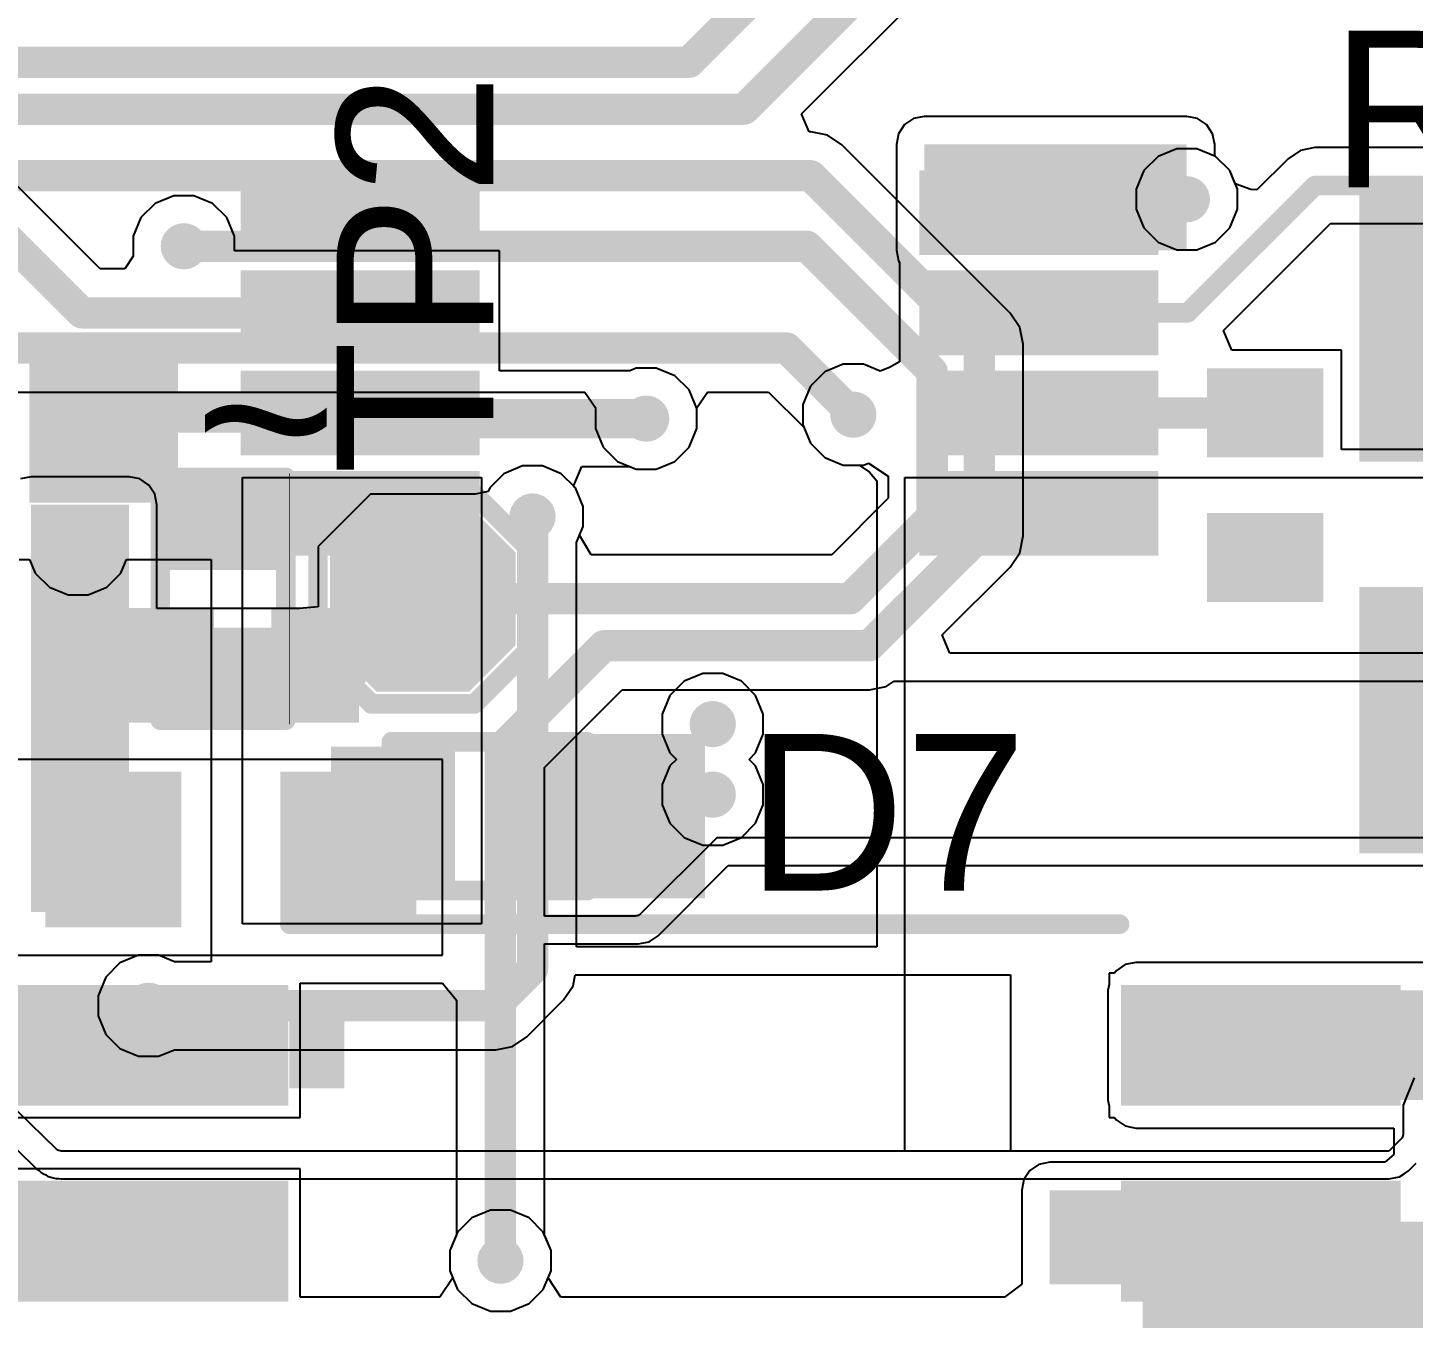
# Model space of a CAD drawing. Header units: millimetres. Extents: x -1.7 to 76.1, y -1.1 to 50.5.
# Drawn here: x 26.85 to 35.83, y 18.93 to 27.3 of the extents above; entities that cross this region are included whole.
import ezdxf

# ---------------------------------------------------------------- set-up
doc = ezdxf.new("R2010")
doc.units = ezdxf.units.MM
for name, color, linetype in [('BottomLayer', 5, 'Continuous'), ('BottomPaste', 16, 'Continuous'), ('BottomSolder', 6, 'Continuous'), ('TopLayer', 1, 'Continuous'), ('TopOverlay', 2, 'Continuous'), ('TopPaste', 8, 'Continuous'), ('TopSolder', 216, 'Continuous'), ('ViaHoleLayer', 16, 'Continuous')]:
    doc.layers.add(name, color=color, linetype=linetype)
doc.styles.add('Arial', font='', dxfattribs={"height": 0.2})
doc.styles.get('Arial').set_extended_font_data('Arial')

# ---------------------------------------------------------------- blocks, each defined once
blk = doc.blocks.new('C___0402_B_85')
at = {"layer": 'BottomLayer'}
for points in [[(-0.2413, 0.3175), (-0.2413, -0.3175), (-0.6985, -0.3175), (-0.6985, 0.3175)], [(0.6985, 0.3175), (0.6985, -0.3175), (0.2413, -0.3175), (0.2413, 0.3175)]]:
    blk.add_hatch(color=5, dxfattribs=at).paths.add_polyline_path(points)
at = {"layer": 'BottomPaste'}
for points in [[(-0.2413, 0.3175), (-0.2413, -0.3175), (-0.6985, -0.3175), (-0.6985, 0.3175)], [(0.6985, 0.3175), (0.6985, -0.3175), (0.2413, -0.3175), (0.2413, 0.3175)]]:
    blk.add_hatch(color=16, dxfattribs=at).paths.add_polyline_path(points)
at = {"layer": 'BottomSolder'}
for points in [[(-0.1813, 0.3775), (-0.1813, -0.3775), (-0.7585, -0.3775), (-0.7585, 0.3775)], [(0.7585, 0.3775), (0.7585, -0.3775), (0.1813, -0.3775), (0.1813, 0.3775)]]:
    blk.add_hatch(color=6, dxfattribs=at).paths.add_polyline_path(points)
blk = doc.blocks.new('C___0603_B_89')
at = {"layer": 'BottomLayer'}
for points in [[(-1.143, -0.4445), (-1.143, 0.4445), (-0.381, 0.4445), (-0.381, -0.4445)], [(0.381, -0.4445), (0.381, 0.4445), (1.143, 0.4445), (1.143, -0.4445)]]:
    blk.add_hatch(color=5, dxfattribs=at).paths.add_polyline_path(points)
at = {"layer": 'BottomPaste'}
for points in [[(-1.143, -0.4445), (-1.143, 0.4445), (-0.381, 0.4445), (-0.381, -0.4445)], [(0.381, -0.4445), (0.381, 0.4445), (1.143, 0.4445), (1.143, -0.4445)]]:
    blk.add_hatch(color=16, dxfattribs=at).paths.add_polyline_path(points)
at = {"layer": 'BottomSolder'}
for points in [[(-1.203, -0.5045), (-1.203, 0.5045), (-0.321, 0.5045), (-0.321, -0.5045)], [(0.321, -0.5045), (0.321, 0.5045), (1.203, 0.5045), (1.203, -0.5045)]]:
    blk.add_hatch(color=6, dxfattribs=at).paths.add_polyline_path(points)
blk = doc.blocks.new('C___1210_B_90')
at = {"layer": 'BottomLayer'}
for points in [[(-2.032, 1.397), (-0.508, 1.397), (-0.508, -1.397), (-2.032, -1.397)], [(0.508, 1.397), (2.032, 1.397), (2.032, -1.397), (0.508, -1.397)]]:
    blk.add_hatch(color=5, dxfattribs=at).paths.add_polyline_path(points)
at = {"layer": 'BottomPaste'}
for points in [[(-2.032, 1.397), (-0.508, 1.397), (-0.508, -1.397), (-2.032, -1.397)], [(0.508, 1.397), (2.032, 1.397), (2.032, -1.397), (0.508, -1.397)]]:
    blk.add_hatch(color=16, dxfattribs=at).paths.add_polyline_path(points)
at = {"layer": 'BottomSolder'}
for points in [[(-2.1336, 1.4986), (-0.4064, 1.4986), (-0.4064, -1.4986), (-2.1336, -1.4986)], [(0.4064, 1.4986), (2.1336, 1.4986), (2.1336, -1.4986), (0.4064, -1.4986)]]:
    blk.add_hatch(color=6, dxfattribs=at).paths.add_polyline_path(points)
blk = doc.blocks.new('SOD_523_103')
at = {"layer": 'TopLayer'}
for points in [[(-0.9, 0.35), (-0.3, 0.35), (-0.3, -0.35), (-0.9, -0.35)], [(0.3, 0.35), (0.9, 0.35), (0.9, -0.35), (0.3, -0.35)]]:
    blk.add_hatch(color=1, dxfattribs=at).paths.add_polyline_path(points)
at = {"layer": 'TopOverlay'}
for points in [[(0.6604, 0.3556), (1.4224, 0.3556), (1.4224, 0.5334), (0.6604, 0.5334)], [(0.9398, -0.381), (1.4224, -0.381), (1.4224, 0.381), (0.9398, 0.381)], [(0.6604, -0.5334), (1.4224, -0.5334), (1.4224, -0.3556), (0.6604, -0.3556)]]:
    blk.add_hatch(color=2, dxfattribs=at).paths.add_polyline_path(points)
at = {"layer": 'TopPaste'}
for points in [[(-0.9, 0.35), (-0.3, 0.35), (-0.3, -0.35), (-0.9, -0.35)], [(0.3, 0.35), (0.9, 0.35), (0.9, -0.35), (0.3, -0.35)]]:
    blk.add_hatch(color=8, dxfattribs=at).paths.add_polyline_path(points)
at = {"layer": 'TopSolder'}
for points in [[(-1.0016, 0.4516), (-0.1984, 0.4516), (-0.1984, -0.4516), (-1.0016, -0.4516)], [(0.1984, 0.4516), (1.0016, 0.4516), (1.0016, -0.4516), (0.1984, -0.4516)]]:
    blk.add_hatch(color=216, dxfattribs=at).paths.add_polyline_path(points)
at = {"layer": 'TopOverlay', "const_width": 0.127}
for points in [[(-0.6096, 0.4826), (0.6604, 0.4826)], [(-0.6096, 0.4318), (-0.6096, 0.4818)], [(-0.6096, -0.4818), (-0.6096, -0.4318)], [(-0.6096, -0.4826), (0.6604, -0.4826)]]:
    blk.add_lwpolyline(points, dxfattribs=at)
at = {"layer": 'TopOverlay', "const_width": 0.0635}
for points in [[(-0.6413, 0.4826, 1), (-0.5778, 0.4826, 1)], [(-0.6413, 0.4818, 1), (-0.5778, 0.4818, 1)], [(0.6287, 0.4826, 1), (0.6921, 0.4826, 1)], [(-0.6413, 0.4318, 1), (-0.5778, 0.4318, 1)], [(-0.6413, -0.4318, 1), (-0.5778, -0.4318, 1)], [(-0.6413, -0.4818, 1), (-0.5778, -0.4818, 1)], [(-0.6413, -0.4826, 1), (-0.5778, -0.4826, 1)], [(0.6287, -0.4826, 1), (0.6921, -0.4826, 1)]]:
    blk.add_lwpolyline(points, format="xyb", close=True, dxfattribs=at)
blk = doc.blocks.new('R___0603_B_171')
at = {"layer": 'BottomLayer'}
for points in [[(-1.143, -0.4445), (-1.143, 0.4445), (-0.381, 0.4445), (-0.381, -0.4445)], [(0.381, -0.4445), (0.381, 0.4445), (1.143, 0.4445), (1.143, -0.4445)]]:
    blk.add_hatch(color=5, dxfattribs=at).paths.add_polyline_path(points)
at = {"layer": 'BottomPaste'}
for points in [[(-1.143, -0.4445), (-1.143, 0.4445), (-0.381, 0.4445), (-0.381, -0.4445)], [(0.381, -0.4445), (0.381, 0.4445), (1.143, 0.4445), (1.143, -0.4445)]]:
    blk.add_hatch(color=16, dxfattribs=at).paths.add_polyline_path(points)
at = {"layer": 'BottomSolder'}
for points in [[(-1.2446, -0.5461), (-1.2446, 0.5461), (-0.2794, 0.5461), (-0.2794, -0.5461)], [(0.2794, -0.5461), (0.2794, 0.5461), (1.2446, 0.5461), (1.2446, -0.5461)]]:
    blk.add_hatch(color=6, dxfattribs=at).paths.add_polyline_path(points)
blk = doc.blocks.new('R___0402_B_172')
at = {"layer": 'BottomLayer'}
for points in [[(-0.2413, 0.3175), (-0.2413, -0.3175), (-0.6985, -0.3175), (-0.6985, 0.3175)], [(0.6985, 0.3175), (0.6985, -0.3175), (0.2413, -0.3175), (0.2413, 0.3175)]]:
    blk.add_hatch(color=5, dxfattribs=at).paths.add_polyline_path(points)
at = {"layer": 'BottomPaste'}
for points in [[(-0.2413, 0.3175), (-0.2413, -0.3175), (-0.6985, -0.3175), (-0.6985, 0.3175)], [(0.6985, 0.3175), (0.6985, -0.3175), (0.2413, -0.3175), (0.2413, 0.3175)]]:
    blk.add_hatch(color=16, dxfattribs=at).paths.add_polyline_path(points)
at = {"layer": 'BottomSolder'}
for points in [[(-0.1863, 0.3725), (-0.1863, -0.3725), (-0.7535, -0.3725), (-0.7535, 0.3725)], [(0.7535, 0.3725), (0.7535, -0.3725), (0.1863, -0.3725), (0.1863, 0.3725)]]:
    blk.add_hatch(color=6, dxfattribs=at).paths.add_polyline_path(points)
blk = doc.blocks.new('R___0402_209')
at = {"layer": 'TopLayer'}
for points in [[(-0.6985, -0.3175), (-0.6985, 0.3175), (-0.2413, 0.3175), (-0.2413, -0.3175)], [(0.2413, -0.3175), (0.2413, 0.3175), (0.6985, 0.3175), (0.6985, -0.3175)]]:
    blk.add_hatch(color=1, dxfattribs=at).paths.add_polyline_path(points)
at = {"layer": 'TopPaste'}
for points in [[(-0.6985, -0.3175), (-0.6985, 0.3175), (-0.2413, 0.3175), (-0.2413, -0.3175)], [(0.2413, -0.3175), (0.2413, 0.3175), (0.6985, 0.3175), (0.6985, -0.3175)]]:
    blk.add_hatch(color=8, dxfattribs=at).paths.add_polyline_path(points)
at = {"layer": 'TopSolder'}
for points in [[(-0.7535, -0.3725), (-0.7535, 0.3725), (-0.1863, 0.3725), (-0.1863, -0.3725)], [(0.1863, -0.3725), (0.1863, 0.3725), (0.7535, 0.3725), (0.7535, -0.3725)]]:
    blk.add_hatch(color=216, dxfattribs=at).paths.add_polyline_path(points)
at = {"layer": 'TopOverlay'}
for points, const_width in [([(-0.7874, 0.4064), (0.7874, 0.4064)], 0.127), ([(-0.7874, 0.4064), (-0.7874, -0.4064)], 0.127), ([(0.7874, 0.4064), (0.7874, -0.4064)], 0.127), ([(-0.7874, -0.4064), (0.7874, -0.4064)], 0.127), ([(-0.8128, -0.4318), (0.8128, -0.4318)], 0.00323)]:
    blk.add_lwpolyline(points, dxfattribs=dict(at, const_width=const_width))
for points, const_width in [([(-0.8191, 0.4064, 1), (-0.7556, 0.4064, 1)], 0.0635), ([(-0.8191, 0.4064, 1), (-0.7556, 0.4064, 1)], 0.0635), ([(0.7556, 0.4064, 1), (0.8191, 0.4064, 1)], 0.0635), ([(0.7556, 0.4064, 1), (0.8191, 0.4064, 1)], 0.0635), ([(-0.8191, -0.4064, 1), (-0.7556, -0.4064, 1)], 0.0635), ([(-0.8191, -0.4064, 1), (-0.7556, -0.4064, 1)], 0.0635), ([(0.7556, -0.4064, 1), (0.8191, -0.4064, 1)], 0.0635), ([(0.7556, -0.4064, 1), (0.8191, -0.4064, 1)], 0.0635), ([(-0.8136, -0.4318, 1), (-0.812, -0.4318, 1)], 0.00161), ([(0.812, -0.4318, 1), (0.8136, -0.4318, 1)], 0.00161)]:
    blk.add_lwpolyline(points, format="xyb", close=True, dxfattribs=dict(at, const_width=const_width))
blk = doc.blocks.new('T____________0_5___215')
at = {"layer": 'TopLayer'}
blk.add_hatch(color=1, dxfattribs=at).paths.add_polyline_path([(0.25, 0.5), (-0.25, 0.5), (-0.5, 0.25), (-0.5, -0.25), (-0.25, -0.5), (0.25, -0.5), (0.5, -0.25), (0.5, 0.25)])
at = {"layer": 'TopPaste'}
blk.add_hatch(color=8, dxfattribs=at).paths.add_polyline_path([(0.25, 0.5), (-0.25, 0.5), (-0.5, 0.25), (-0.5, -0.25), (-0.25, -0.5), (0.25, -0.5), (0.5, -0.25), (0.5, 0.25)])
at = {"layer": 'TopSolder'}
blk.add_hatch(color=216, dxfattribs=at).paths.add_polyline_path([(0.3008, 0.6016), (-0.3008, 0.6016), (-0.6016, 0.3008), (-0.6016, -0.3008), (-0.3008, -0.6016), (0.3008, -0.6016), (0.6016, -0.3008), (0.6016, 0.3008)])
at = {"layer": 'TopOverlay', "const_width": 0.127}
for points in [[(-0.3355, 0.6795), (-0.6819, 0.3332)], [(-0.3355, 0.6795), (0.3365, 0.6795)], [(0.3365, 0.6795), (0.6836, 0.3324)], [(-0.6819, 0.3332), (-0.6819, -0.3341)], [(0.6836, 0.3324), (0.6836, -0.3298)], [(0.6836, -0.3298), (0.3349, -0.6786)], [(-0.6819, -0.3341), (-0.3374, -0.6786)], [(-0.3374, -0.6786), (0.3349, -0.6786)]]:
    blk.add_lwpolyline(points, dxfattribs=at)
at = {"layer": 'TopOverlay', "const_width": 0.0635}
for points in [[(-0.3673, 0.6795, 1), (-0.3038, 0.6795, 1)], [(-0.3673, 0.6795, 1), (-0.3038, 0.6795, 1)], [(0.3047, 0.6795, 1), (0.3682, 0.6795, 1)], [(0.3047, 0.6795, 1), (0.3682, 0.6795, 1)], [(-0.7136, 0.3332, 1), (-0.6501, 0.3332, 1)], [(-0.7136, 0.3332, 1), (-0.6501, 0.3332, 1)], [(0.6519, 0.3324, 1), (0.7154, 0.3324, 1)], [(0.6519, 0.3324, 1), (0.7154, 0.3324, 1)], [(0.6519, -0.3298, 1), (0.7154, -0.3298, 1)], [(0.6519, -0.3298, 1), (0.7154, -0.3298, 1)], [(-0.7136, -0.3341, 1), (-0.6501, -0.3341, 1)], [(-0.7136, -0.3341, 1), (-0.6501, -0.3341, 1)], [(-0.3691, -0.6786, 1), (-0.3056, -0.6786, 1)], [(-0.3691, -0.6786, 1), (-0.3056, -0.6786, 1)], [(0.3031, -0.6786, 1), (0.3666, -0.6786, 1)], [(0.3031, -0.6786, 1), (0.3666, -0.6786, 1)]]:
    blk.add_lwpolyline(points, format="xyb", close=True, dxfattribs=at)
blk = doc.blocks.new('SOIC_8__208______218')
at = {"layer": 'TopLayer'}
for points in [[(-4.41, 2.195), (-2.8, 2.195), (-2.8, 1.615), (-4.41, 1.615)], [(2.8, 2.195), (4.41, 2.195), (4.41, 1.615), (2.8, 1.615)], [(-4.41, 0.925), (-2.8, 0.925), (-2.8, 0.345), (-4.41, 0.345)], [(2.8, 0.925), (4.41, 0.925), (4.41, 0.345), (2.8, 0.345)]]:
    blk.add_hatch(color=1, dxfattribs=at).paths.add_polyline_path(points)
at = {"layer": 'TopOverlay'}
blk.add_hatch(color=2, dxfattribs=at).paths.add_polyline_path([(-2.6915, 1.6255), (-2.3359, 1.6255), (-2.3359, 2.2097), (-2.6915, 2.2097)])
at = {"layer": 'TopPaste'}
for points in [[(-4.41, 2.195), (-2.8, 2.195), (-2.8, 1.615), (-4.41, 1.615)], [(2.8, 2.195), (4.41, 2.195), (4.41, 1.615), (2.8, 1.615)], [(-4.41, 0.925), (-2.8, 0.925), (-2.8, 0.345), (-4.41, 0.345)], [(2.8, 0.925), (4.41, 0.925), (4.41, 0.345), (2.8, 0.345)]]:
    blk.add_hatch(color=8, dxfattribs=at).paths.add_polyline_path(points)
at = {"layer": 'TopSolder'}
for points in [[(-4.5116, 2.2966), (-2.6984, 2.2966), (-2.6984, 1.5134), (-4.5116, 1.5134)], [(2.6984, 2.2966), (4.5116, 2.2966), (4.5116, 1.5134), (2.6984, 1.5134)], [(-4.5116, 1.0266), (-2.6984, 1.0266), (-2.6984, 0.2434), (-4.5116, 0.2434)], [(2.6984, 1.0266), (4.5116, 1.0266), (4.5116, 0.2434), (2.6984, 0.2434)]]:
    blk.add_hatch(color=216, dxfattribs=at).paths.add_polyline_path(points)
at = {"layer": 'TopOverlay', "const_width": 0.127}
blk.add_lwpolyline([(-2.69, 2.69), (2.69, 2.69)], dxfattribs=at)
at = {"layer": 'TopOverlay', "const_width": 0.0635}
for points in [[(-2.7217, 2.69, 1), (-2.6582, 2.69, 1)], [(2.6582, 2.69, 1), (2.7217, 2.69, 1)]]:
    blk.add_lwpolyline(points, format="xyb", close=True, dxfattribs=at)
blk = doc.blocks.new('SOT__223_B_229')
at = {"layer": 'BottomLayer'}
for points in [[(-3.05, 4.05), (-1.55, 4.05), (-1.55, 2.05), (-3.05, 2.05)], [(-0.75, 4.05), (0.75, 4.05), (0.75, 2.05), (-0.75, 2.05)], [(1.55, 4.05), (3.05, 4.05), (3.05, 2.05), (1.55, 2.05)], [(-1.9, -2.05), (1.9, -2.05), (1.9, -4.05), (-1.9, -4.05)]]:
    blk.add_hatch(color=5, dxfattribs=at).paths.add_polyline_path(points)
at = {"layer": 'BottomPaste'}
for points in [[(-3.05, 4.05), (-1.55, 4.05), (-1.55, 2.05), (-3.05, 2.05)], [(-0.75, 4.05), (0.75, 4.05), (0.75, 2.05), (-0.75, 2.05)], [(1.55, 4.05), (3.05, 4.05), (3.05, 2.05), (1.55, 2.05)], [(-1.9, -2.05), (1.9, -2.05), (1.9, -4.05), (-1.9, -4.05)]]:
    blk.add_hatch(color=16, dxfattribs=at).paths.add_polyline_path(points)
at = {"layer": 'BottomSolder'}
for points in [[(-3.1516, 4.1516), (-1.4484, 4.1516), (-1.4484, 1.9484), (-3.1516, 1.9484)], [(-0.8516, 4.1516), (0.8516, 4.1516), (0.8516, 1.9484), (-0.8516, 1.9484)], [(1.4484, 4.1516), (3.1516, 4.1516), (3.1516, 1.9484), (1.4484, 1.9484)], [(-2.0016, -1.9484), (2.0016, -1.9484), (2.0016, -4.1516), (-2.0016, -4.1516)]]:
    blk.add_hatch(color=6, dxfattribs=at).paths.add_polyline_path(points)
blk = doc.blocks.new('8_VSSOP__5_3_1____B_230')
at = {"layer": 'BottomLayer'}
for points in [[(-2.925, 0.75), (-2.925, 1.2), (-1.475, 1.2), (-1.475, 0.75)], [(1.475, 0.75), (1.475, 1.2), (2.925, 1.2), (2.925, 0.75)], [(-2.925, 0.1), (-2.925, 0.55), (-1.475, 0.55), (-1.475, 0.1)], [(1.475, 0.1), (1.475, 0.55), (2.925, 0.55), (2.925, 0.1)], [(-2.925, -0.55), (-2.925, -0.1), (-1.475, -0.1), (-1.475, -0.55)], [(1.475, -0.55), (1.475, -0.1), (2.925, -0.1), (2.925, -0.55)], [(-2.925, -1.2), (-2.925, -0.75), (-1.475, -0.75), (-1.475, -1.2)], [(1.475, -1.2), (1.475, -0.75), (2.925, -0.75), (2.925, -1.2)]]:
    blk.add_hatch(color=5, dxfattribs=at).paths.add_polyline_path(points)
at = {"layer": 'BottomPaste'}
for points in [[(-2.925, 0.75), (-2.925, 1.2), (-1.475, 1.2), (-1.475, 0.75)], [(1.475, 0.75), (1.475, 1.2), (2.925, 1.2), (2.925, 0.75)], [(-2.925, 0.1), (-2.925, 0.55), (-1.475, 0.55), (-1.475, 0.1)], [(1.475, 0.1), (1.475, 0.55), (2.925, 0.55), (2.925, 0.1)], [(-2.925, -0.55), (-2.925, -0.1), (-1.475, -0.1), (-1.475, -0.55)], [(1.475, -0.55), (1.475, -0.1), (2.925, -0.1), (2.925, -0.55)], [(-2.925, -1.2), (-2.925, -0.75), (-1.475, -0.75), (-1.475, -1.2)], [(1.475, -1.2), (1.475, -0.75), (2.925, -0.75), (2.925, -1.2)]]:
    blk.add_hatch(color=16, dxfattribs=at).paths.add_polyline_path(points)
at = {"layer": 'BottomSolder'}
for points in [[(-2.975, 0.7), (-2.975, 1.25), (-1.425, 1.25), (-1.425, 0.7)], [(1.425, 0.7), (1.425, 1.25), (2.975, 1.25), (2.975, 0.7)], [(-2.975, 0.05), (-2.975, 0.6), (-1.425, 0.6), (-1.425, 0.05)], [(1.425, 0.05), (1.425, 0.6), (2.975, 0.6), (2.975, 0.05)], [(-2.975, -0.6), (-2.975, -0.05), (-1.425, -0.05), (-1.425, -0.6)], [(1.425, -0.6), (1.425, -0.05), (2.975, -0.05), (2.975, -0.6)], [(-2.975, -1.25), (-2.975, -0.7), (-1.425, -0.7), (-1.425, -1.25)], [(1.425, -1.25), (1.425, -0.7), (2.975, -0.7), (2.975, -1.25)]]:
    blk.add_hatch(color=6, dxfattribs=at).paths.add_polyline_path(points)

msp = doc.modelspace()

# ---------------------------------------------------------------- hatches: boundary and pattern name
at = {"layer": 'BottomLayer'}
msp.add_hatch(color=5, dxfattribs=at).paths.add_polyline_path([(32.6644, 25.8572), (34.3662, 25.8572), (34.3662, 26.543), (32.6644, 26.543)])
h = msp.add_hatch(color=5, dxfattribs=at)
edge = h.paths.add_edge_path()
edge.add_arc((34.3662, 26.1874), 0.15, 0, 360)
h = msp.add_hatch(color=5, dxfattribs=at)
edge = h.paths.add_edge_path()
edge.add_arc((27.8638, 25.8826), 0.15, 0, 360)
h = msp.add_hatch(color=5, dxfattribs=at)
edge = h.paths.add_edge_path()
edge.add_arc((30.861, 24.765), 0.15, 0, 360)
h = msp.add_hatch(color=5, dxfattribs=at)
edge = h.paths.add_edge_path()
edge.add_arc((32.204, 24.7904), 0.15, 0, 360)
h = msp.add_hatch(color=5, dxfattribs=at)
edge = h.paths.add_edge_path()
edge.add_arc((30.1244, 24.13), 0.15, 0, 360)
h = msp.add_hatch(color=5, dxfattribs=at)
edge = h.paths.add_edge_path()
edge.add_arc((27.178, 23.9491), 0.15, 0, 360)
h = msp.add_hatch(color=5, dxfattribs=at)
edge = h.paths.add_edge_path()
edge.add_arc((31.2928, 22.7838), 0.15, 0, 360)
h = msp.add_hatch(color=5, dxfattribs=at)
edge = h.paths.add_edge_path()
edge.add_arc((31.2928, 22.3266), 0.15, 0, 360)
h = msp.add_hatch(color=5, dxfattribs=at)
edge = h.paths.add_edge_path()
edge.add_arc((27.6352, 20.9574), 0.15, 0, 360)
h = msp.add_hatch(color=5, dxfattribs=at)
edge = h.paths.add_edge_path()
edge.add_arc((29.9164, 19.304), 0.15, 0, 360)
at = {"layer": 'TopLayer'}
h = msp.add_hatch(color=1, dxfattribs=at)
edge = h.paths.add_edge_path()
edge.add_arc((34.3662, 26.1874), 0.15, 0, 360)
h = msp.add_hatch(color=1, dxfattribs=at)
edge = h.paths.add_edge_path()
edge.add_arc((27.8638, 25.8826), 0.15, 0, 360)
h = msp.add_hatch(color=1, dxfattribs=at)
edge = h.paths.add_edge_path()
edge.add_arc((30.861, 24.765), 0.15, 0, 360)
h = msp.add_hatch(color=1, dxfattribs=at)
edge = h.paths.add_edge_path()
edge.add_arc((32.204, 24.7904), 0.15, 0, 360)
h = msp.add_hatch(color=1, dxfattribs=at)
edge = h.paths.add_edge_path()
edge.add_arc((30.1244, 24.13), 0.15, 0, 360)
for points in [[(26.8732, 21.5646), (27.5082, 21.5646), (27.5082, 24.2062), (26.8732, 24.2062)], [(34.036, 20.3454), (36.2204, 20.3454), (36.2204, 21.0566), (34.036, 21.0566)], [(33.4772, 19.1516), (35.6489, 19.1516), (35.6489, 19.7612), (33.4772, 19.7612)]]:
    msp.add_hatch(color=1, dxfattribs=at).paths.add_polyline_path(points)
h = msp.add_hatch(color=1, dxfattribs=at)
edge = h.paths.add_edge_path()
edge.add_arc((27.178, 23.9491), 0.15, 0, 360)
h = msp.add_hatch(color=1, dxfattribs=at)
edge = h.paths.add_edge_path()
edge.add_arc((31.2928, 22.7838), 0.15, 0, 360)
h = msp.add_hatch(color=1, dxfattribs=at)
edge = h.paths.add_edge_path()
edge.add_arc((31.2928, 22.3266), 0.15, 0, 360)
h = msp.add_hatch(color=1, dxfattribs=at)
edge = h.paths.add_edge_path()
edge.add_arc((27.6352, 20.9574), 0.15, 0, 360)
h = msp.add_hatch(color=1, dxfattribs=at)
edge = h.paths.add_edge_path()
edge.add_arc((29.9164, 19.304), 0.15, 0, 360)
at = {"layer": 'ViaHoleLayer'}
h = msp.add_hatch(color=16, dxfattribs=at)
edge = h.paths.add_edge_path()
edge.add_arc((34.3662, 26.1874), 0.1, 0, 360)
h = msp.add_hatch(color=16, dxfattribs=at)
edge = h.paths.add_edge_path()
edge.add_arc((27.8638, 25.8826), 0.1, 0, 360)
h = msp.add_hatch(color=16, dxfattribs=at)
edge = h.paths.add_edge_path()
edge.add_arc((32.204, 24.7904), 0.1, 0, 360)
h = msp.add_hatch(color=16, dxfattribs=at)
edge = h.paths.add_edge_path()
edge.add_arc((30.861, 24.765), 0.1, 0, 360)
h = msp.add_hatch(color=16, dxfattribs=at)
edge = h.paths.add_edge_path()
edge.add_arc((30.1244, 24.13), 0.1, 0, 360)
h = msp.add_hatch(color=16, dxfattribs=at)
edge = h.paths.add_edge_path()
edge.add_arc((27.178, 23.9491), 0.1, 0, 360)
h = msp.add_hatch(color=16, dxfattribs=at)
edge = h.paths.add_edge_path()
edge.add_arc((31.2928, 22.7838), 0.1, 0, 360)
h = msp.add_hatch(color=16, dxfattribs=at)
edge = h.paths.add_edge_path()
edge.add_arc((31.2928, 22.3266), 0.1, 0, 360)
h = msp.add_hatch(color=16, dxfattribs=at)
edge = h.paths.add_edge_path()
edge.add_arc((27.6352, 20.9574), 0.1, 0, 360)
h = msp.add_hatch(color=16, dxfattribs=at)
edge = h.paths.add_edge_path()
edge.add_arc((29.9164, 19.304), 0.1, 0, 360)

# ---------------------------------------------------------------- linework, layer by layer
at = {"layer": 'BottomLayer'}
for p, q in [((27.3214, 25.7357), (25.1109, 27.9462)), ((32.595, 26.7105), (32.5362, 26.6712)), ((32.6644, 26.7243), (32.595, 26.7105)), ((34.3662, 26.7243), (32.6644, 26.7243)), ((34.4356, 26.7105), (34.3662, 26.7243)), ((34.4944, 26.6712), (34.4356, 26.7105)), ((32.4969, 26.6124), (32.4831, 26.543)), ((32.5362, 26.6712), (32.4969, 26.6124)), ((34.5337, 26.6124), (34.4944, 26.6712)), ((34.5475, 26.543), (34.5337, 26.6124)), ((32.4831, 26.543), (32.4831, 25.8572)), ((34.5475, 26.4671), (34.5475, 26.543)), ((35.1026, 26.5036), (35.0228, 26.4503)), ((35.1968, 26.5223), (35.1026, 26.5036)), ((39.7957, 26.5223), (35.1968, 26.5223)), ((34.5519, 26.4653), (34.5475, 26.4671)), ((34.6441, 26.3731), (34.5519, 26.4653)), ((35.0228, 26.4503), (34.821, 26.2485)), ((34.6798, 26.2869), (34.6441, 26.3731)), ((34.7814, 26.2498), (34.6798, 26.2869)), ((34.821, 26.2485), (34.7814, 26.2498)), ((27.6781, 26.1605), (27.5859, 26.0683)), ((27.7986, 26.2104), (27.6781, 26.1605)), ((27.929, 26.2104), (27.7986, 26.2104)), ((28.0495, 26.1605), (27.929, 26.2104)), ((28.1417, 26.0683), (28.0495, 26.1605)), ((27.5859, 26.0683), (27.536, 25.9478)), ((28.1916, 25.9478), (28.1417, 26.0683)), ((34.6049, 25.3365), (35.2987, 26.0303)), ((35.2987, 26.0303), (39.7957, 26.0303)), ((27.536, 25.9478), (27.536, 25.8174)), ((28.1916, 25.8536), (28.1916, 25.9478)), ((27.536, 25.8174), (27.4814, 25.7357)), ((29.9096, 25.8536), (28.1916, 25.8536)), ((29.9096, 25.0758), (29.9096, 25.8536)), ((32.4831, 25.8572), (32.4969, 25.7878)), ((32.4969, 25.7878), (32.504, 25.7772)), ((27.4814, 25.7357), (27.3214, 25.7357)), ((32.504, 25.7772), (32.504, 25.1336)), ((34.6575, 25.2095), (34.6049, 25.3365)), ((35.3695, 25.2095), (34.6575, 25.2095)), ((35.3695, 24.5653), (35.3695, 25.2095)), ((30.7547, 25.0758), (29.9096, 25.0758)), ((30.7958, 25.0928), (30.7547, 25.0758)), ((30.9262, 25.0928), (30.7958, 25.0928)), ((31.0467, 25.0429), (30.9262, 25.0928)), ((32.0183, 25.0683), (31.9261, 24.9761)), ((32.1388, 25.1182), (32.0183, 25.0683)), ((32.2692, 25.1182), (32.1388, 25.1182)), ((32.377, 25.0735), (32.2692, 25.1182)), ((32.4377, 25.0957), (32.377, 25.0735)), ((32.504, 25.1336), (32.4377, 25.0957)), ((31.1389, 24.9507), (31.0467, 25.0429)), ((31.9261, 24.9761), (31.8762, 24.8556)), ((31.1888, 24.8302), (31.1389, 24.9507)), ((31.1888, 24.6998), (31.1888, 24.8302)), ((31.8762, 24.8556), (31.8762, 24.7252)), ((31.8762, 24.7252), (31.9261, 24.6047)), ((31.1389, 24.5793), (31.1888, 24.6998)), ((31.0467, 24.4871), (31.1389, 24.5793)), ((31.9261, 24.6047), (32.0183, 24.5125)), ((42.1207, 24.5653), (35.3695, 24.5653)), ((30.3907, 24.3272), (30.4434, 24.4542)), ((30.4434, 24.4542), (30.7547, 24.4542)), ((30.7547, 24.4542), (30.7958, 24.4372)), ((30.7958, 24.4372), (30.9262, 24.4372)), ((30.9262, 24.4372), (31.0467, 24.4871)), ((32.0183, 24.5125), (32.1388, 24.4626)), ((32.1388, 24.4626), (32.2423, 24.4626)), ((32.2423, 24.4626), (32.3082, 24.4171)), ((28.2448, 21.4884), (28.2448, 24.384)), ((28.2448, 24.384), (29.7942, 24.384)), ((29.7942, 24.384), (29.7942, 21.4884)), ((32.3082, 24.4171), (32.3561, 24.3611)), ((32.3561, 24.3611), (32.3561, 21.3395)), ((32.5374, 20.0152), (32.5374, 24.384)), ((32.5374, 24.384), (42.1207, 24.384)), ((30.4023, 24.3157), (30.3907, 24.3272)), ((30.4522, 24.1952), (30.4023, 24.3157)), ((30.4522, 24.0648), (30.4522, 24.1952)), ((30.4093, 23.9612), (30.4522, 24.0648)), ((30.4093, 21.3395), (30.4093, 23.9612)), ((26.797, 23.8506), (26.864, 23.8506)), ((26.864, 23.8506), (26.9001, 23.7634)), ((27.4559, 23.7634), (27.492, 23.8506)), ((27.492, 23.8506), (28.0416, 23.8506)), ((28.0416, 23.8506), (28.0416, 21.2423)), ((26.9001, 23.7634), (26.9923, 23.6712)), ((27.3637, 23.6712), (27.4559, 23.7634)), ((26.9923, 23.6712), (27.1128, 23.6213)), ((27.2432, 23.6213), (27.3637, 23.6712)), ((27.1128, 23.6213), (27.2432, 23.6213)), ((31.2276, 23.1116), (31.1071, 23.0617)), ((31.358, 23.1116), (31.2276, 23.1116)), ((31.4785, 23.0617), (31.358, 23.1116)), ((31.1071, 23.0617), (31.0149, 22.9695)), ((31.5707, 22.9695), (31.4785, 23.0617)), ((31.0149, 22.9695), (30.965, 22.849)), ((31.6206, 22.849), (31.5707, 22.9695)), ((30.965, 22.849), (30.965, 22.7186)), ((31.6206, 22.7186), (31.6206, 22.849)), ((30.965, 22.7186), (31.0149, 22.5981)), ((31.5707, 22.5981), (31.6206, 22.7186)), ((31.0149, 22.5981), (31.0578, 22.5552)), ((31.0578, 22.5552), (31.0149, 22.5123)), ((31.5278, 22.5552), (31.5707, 22.5981)), ((31.5707, 22.5123), (31.5278, 22.5552)), ((31.0149, 22.5123), (30.965, 22.3918)), ((31.6206, 22.3918), (31.5707, 22.5123)), ((30.965, 22.3918), (30.965, 22.2614)), ((31.6206, 22.2614), (31.6206, 22.3918)), ((30.965, 22.2614), (31.0149, 22.1409)), ((31.5707, 22.1409), (31.6206, 22.2614)), ((31.0149, 22.1409), (31.1071, 22.0487)), ((31.4785, 22.0487), (31.5707, 22.1409)), ((31.1071, 22.0487), (31.2276, 21.9988)), ((31.358, 21.9988), (31.4785, 22.0487)), ((31.2276, 21.9988), (31.358, 21.9988)), ((29.7942, 21.4884), (28.2448, 21.4884)), ((32.3561, 21.3395), (30.4093, 21.3395)), ((27.4495, 21.2353), (27.3573, 21.1431)), ((27.57, 21.2852), (27.4495, 21.2353)), ((27.7004, 21.2852), (27.57, 21.2852)), ((27.804, 21.2423), (27.7004, 21.2852)), ((28.0416, 21.2423), (27.804, 21.2423)), ((27.3573, 21.1431), (27.3074, 21.0226)), ((30.3876, 21.0873), (30.4017, 21.1582)), ((30.4017, 21.1582), (33.2232, 21.1582)), ((33.2232, 21.1582), (33.2232, 20.0152)), ((27.3074, 21.0226), (27.3074, 20.8922)), ((30.3258, 20.9949), (30.3876, 21.0873)), ((30.0869, 20.756), (30.3258, 20.9949)), ((30.3258, 20.9949), (30.3258, 20.9949)), ((27.3074, 20.8922), (27.3573, 20.7717)), ((27.3573, 20.7717), (27.4495, 20.6795)), ((29.9945, 20.6942), (30.0869, 20.756)), ((27.4495, 20.6795), (27.57, 20.6296)), ((27.7004, 20.6296), (27.804, 20.6725)), ((27.804, 20.6725), (29.8855, 20.6725)), ((29.8855, 20.6725), (29.9945, 20.6942)), ((29.8855, 20.6725), (29.8855, 20.6725)), ((27.57, 20.6296), (27.7004, 20.6296)), ((35.8407, 20.4891), (35.768, 20.3134)), ((27.0382, 20.0277), (26.7029, 20.3543)), ((35.768, 20.3134), (35.768, 20.1234)), ((26.5764, 20.2245), (26.9117, 19.8978)), ((35.768, 20.1234), (35.7625, 20.101)), ((35.7625, 20.101), (35.6759, 20.0152)), ((27.0519, 20.0188), (27.0382, 20.0277)), ((27.0523, 20.0184), (27.0519, 20.0188)), ((27.0528, 20.0184), (27.0523, 20.0184)), ((27.0689, 20.0152), (27.0528, 20.0184)), ((33.2232, 20.0152), (27.0689, 20.0152)), ((35.6759, 20.0152), (32.5374, 20.0152)), ((26.9117, 19.8978), (26.9254, 19.8889)), ((26.9254, 19.8889), (26.9258, 19.8886)), ((26.9258, 19.8886), (26.9271, 19.8877)), ((26.9271, 19.8877), (26.9395, 19.8756)), ((26.9395, 19.8756), (26.9531, 19.8668)), ((26.9531, 19.8668), (26.9682, 19.8608)), ((26.9682, 19.8608), (26.9829, 19.8509)), ((35.7453, 19.8477), (35.7742, 19.8671)), ((35.7742, 19.8671), (35.8035, 19.8864)), ((35.8035, 19.8864), (35.853, 19.9355)), ((26.9829, 19.8509), (26.9841, 19.8507)), ((26.9841, 19.8507), (26.9851, 19.85)), ((26.9851, 19.85), (27.0024, 19.8468)), ((27.0024, 19.8468), (27.0174, 19.8406)), ((27.0174, 19.8406), (27.0335, 19.8374)), ((27.0335, 19.8374), (27.0509, 19.8374)), ((27.0509, 19.8374), (27.0523, 19.8371)), ((27.0523, 19.8371), (27.0528, 19.8371)), ((27.0528, 19.8371), (27.0689, 19.8339)), ((27.0689, 19.8339), (35.6759, 19.8339)), ((35.6759, 19.8339), (35.7099, 19.8407)), ((35.7099, 19.8407), (35.7445, 19.8474)), ((35.7445, 19.8474), (35.7449, 19.8476)), ((35.7449, 19.8476), (35.7453, 19.8477)), ((29.8512, 19.6318), (29.7307, 19.5819)), ((29.9816, 19.6318), (29.8512, 19.6318)), ((30.1021, 19.5819), (29.9816, 19.6318)), ((29.7307, 19.5819), (29.6385, 19.4897)), ((30.1943, 19.4897), (30.1021, 19.5819)), ((29.6385, 19.4897), (29.5886, 19.3692)), ((30.2442, 19.3692), (30.1943, 19.4897)), ((29.5886, 19.3692), (29.5886, 19.2388)), ((30.2442, 19.2388), (30.2442, 19.3692)), ((29.5886, 19.2388), (29.6385, 19.1183)), ((30.1943, 19.1183), (30.2442, 19.2388)), ((29.6385, 19.1183), (29.7307, 19.0261)), ((30.1021, 19.0261), (30.1943, 19.1183)), ((29.7307, 19.0261), (29.8512, 18.9762)), ((29.8512, 18.9762), (29.9816, 18.9762)), ((29.9816, 18.9762), (30.1021, 19.0261))]:
    msp.add_line(p, q, dxfattribs=at)
for points, const_width in [([(24.4094, 28.2448), (27.2034, 25.4508)], 0.2032), ([(34.3713, 25.4508), (35.1968, 26.2763)], 0.127), ([(35.1968, 26.2763), (39.7957, 26.2763)], 0.127), ([(33.4068, 26.1008), (33.4934, 26.1874)], 0.2032), ([(33.4934, 26.1874), (34.3662, 26.1874)], 0.2032), ([(27.2034, 25.4508), (29.0068, 25.4508)], 0.2032), ([(33.4068, 25.4508), (34.3713, 25.4508)], 0.127), ([(27.344, 24.8008), (29.0068, 24.8008)], 0.254), ([(29.0068, 24.8008), (29.0426, 24.765)], 0.254), ([(29.0426, 24.765), (30.861, 24.765)], 0.254), ([(33.4068, 24.8008), (34.8742, 24.8008)], 0.2032), ([(34.8742, 24.7523), (34.8742, 24.8008)], 0.2032), ([(30.1244, 21.1963), (30.1244, 24.13)], 0.2032), ([(29.8855, 20.9574), (30.1244, 21.1963)], 0.2032), ([(27.6352, 20.9574), (29.8855, 20.9574)], 0.2032)]:
    msp.add_lwpolyline(points, dxfattribs=dict(at, const_width=const_width))
for points, const_width in [([(35.165, 26.2763, 1), (35.2285, 26.2763, 1)], 0.0635), ([(35.165, 26.2763, 1), (35.2285, 26.2763, 1)], 0.0635), ([(33.4426, 26.1874, 1), (33.5442, 26.1874, 1)], 0.1016), ([(33.4426, 26.1874, 1), (33.5442, 26.1874, 1)], 0.1016), ([(34.3154, 26.1874, 1), (34.417, 26.1874, 1)], 0.1016), ([(33.356, 26.1008, 1), (33.4576, 26.1008, 1)], 0.1016), ([(27.1526, 25.4508, 1), (27.2542, 25.4508, 1)], 0.1016), ([(27.1526, 25.4508, 1), (27.2542, 25.4508, 1)], 0.1016), ([(28.956, 25.4508, 1), (29.0576, 25.4508, 1)], 0.1016), ([(33.3751, 25.4508, 1), (33.4386, 25.4508, 1)], 0.0635), ([(34.3395, 25.4508, 1), (34.403, 25.4508, 1)], 0.0635), ([(34.3395, 25.4508, 1), (34.403, 25.4508, 1)], 0.0635), ([(27.2805, 24.8008, 1), (27.4075, 24.8008, 1)], 0.127), ([(28.9433, 24.8008, 1), (29.0703, 24.8008, 1)], 0.127), ([(28.9433, 24.8008, 1), (29.0703, 24.8008, 1)], 0.127), ([(28.9791, 24.765, 1), (29.1061, 24.765, 1)], 0.127), ([(28.9791, 24.765, 1), (29.1061, 24.765, 1)], 0.127), ([(30.7975, 24.765, 1), (30.9245, 24.765, 1)], 0.127), ([(33.356, 24.8008, 1), (33.4576, 24.8008, 1)], 0.1016), ([(34.8234, 24.8008, 1), (34.925, 24.8008, 1)], 0.1016), ([(34.8234, 24.8008, 1), (34.925, 24.8008, 1)], 0.1016), ([(34.8234, 24.7523, 1), (34.925, 24.7523, 1)], 0.1016), ([(30.0736, 24.13, 1), (30.1752, 24.13, 1)], 0.1016), ([(30.0736, 21.1963, 1), (30.1752, 21.1963, 1)], 0.1016), ([(30.0736, 21.1963, 1), (30.1752, 21.1963, 1)], 0.1016), ([(27.5844, 20.9574, 1), (27.686, 20.9574, 1)], 0.1016), ([(29.8347, 20.9574, 1), (29.9363, 20.9574, 1)], 0.1016), ([(29.8347, 20.9574, 1), (29.9363, 20.9574, 1)], 0.1016)]:
    msp.add_lwpolyline(points, format="xyb", close=True, dxfattribs=dict(at, const_width=const_width))
at = {"layer": 'TopLayer'}
for p, q in [((31.8685, 26.742), (32.6626, 27.5361)), ((31.9171, 26.6247), (31.8685, 26.742)), ((31.9278, 26.6247), (31.9171, 26.6247)), ((32.0368, 26.603), (31.9278, 26.6247)), ((31.9278, 26.6247), (31.9278, 26.6247)), ((32.1292, 26.5412), (32.0368, 26.603)), ((33.2214, 25.449), (32.1292, 26.5412)), ((34.301, 26.5152), (34.1805, 26.4653)), ((34.4314, 26.5152), (34.301, 26.5152)), ((34.5519, 26.4653), (34.4314, 26.5152)), ((34.1805, 26.4653), (34.0883, 26.3731)), ((34.6441, 26.3731), (34.5519, 26.4653)), ((34.0883, 26.3731), (34.0384, 26.2526)), ((34.694, 26.2526), (34.6441, 26.3731)), ((34.0384, 26.2526), (34.0384, 26.1222)), ((34.694, 26.1222), (34.694, 26.2526)), ((34.0384, 26.1222), (34.0883, 26.0017)), ((34.6441, 26.0017), (34.694, 26.1222)), ((34.0883, 26.0017), (34.1805, 25.9095)), ((34.5519, 25.9095), (34.6441, 26.0017)), ((34.1805, 25.9095), (34.301, 25.8596)), ((34.4314, 25.8596), (34.5519, 25.9095)), ((34.301, 25.8596), (34.4314, 25.8596)), ((33.2832, 25.3566), (33.2214, 25.449)), ((33.2214, 25.449), (33.2214, 25.449)), ((33.3049, 25.2476), (33.2832, 25.3566)), ((33.3049, 24.0038), (33.3049, 25.2476)), ((33.3049, 25.2476), (33.3049, 25.2476)), ((26.0768, 24.9373), (30.4633, 24.9373)), ((30.4633, 24.9373), (30.5338, 24.8317)), ((31.1882, 24.8317), (31.2587, 24.9373)), ((31.2587, 24.9373), (31.6542, 24.9373)), ((31.6542, 24.9373), (31.8832, 24.7084)), ((30.5338, 24.8317), (30.5332, 24.8302)), ((30.5332, 24.8302), (30.5332, 24.6998)), ((31.1888, 24.8302), (31.1882, 24.8317)), ((31.1888, 24.6998), (31.1888, 24.8302)), ((31.8832, 24.7084), (31.9261, 24.6047)), ((30.5332, 24.6998), (30.5831, 24.5793)), ((31.1389, 24.5793), (31.1888, 24.6998)), ((30.5831, 24.5793), (30.6753, 24.4871)), ((31.0467, 24.4871), (31.1389, 24.5793)), ((31.9261, 24.6047), (32.0183, 24.5125)), ((30.0592, 24.4578), (29.9387, 24.4079)), ((30.1896, 24.4578), (30.0592, 24.4578)), ((30.3101, 24.4079), (30.1896, 24.4578)), ((30.6753, 24.4871), (30.7958, 24.4372)), ((30.7958, 24.4372), (30.9262, 24.4372)), ((30.9262, 24.4372), (31.0467, 24.4871)), ((32.0183, 24.5125), (32.1388, 24.4626)), ((32.1388, 24.4626), (32.2692, 24.4626)), ((32.2692, 24.4626), (32.3033, 24.4767)), ((32.3033, 24.4767), (32.4303, 24.3919)), ((26.8732, 24.3875), (26.8038, 24.3737)), ((27.5082, 24.3875), (26.8732, 24.3875)), ((27.5776, 24.3737), (27.5082, 24.3875)), ((27.6364, 24.3344), (27.5776, 24.3737)), ((29.9387, 24.4079), (29.8465, 24.3157)), ((30.4023, 24.3157), (30.3101, 24.4079)), ((32.4303, 24.3919), (32.4303, 24.248)), ((27.6757, 24.2756), (27.6364, 24.3344)), ((27.6895, 24.2062), (27.6757, 24.2756)), ((29.0743, 24.2744), (28.7354, 23.9355)), ((29.7521, 24.2744), (29.0743, 24.2744)), ((29.8363, 24.2912), (29.7521, 24.2744)), ((29.8465, 24.3157), (29.8363, 24.2912)), ((30.4522, 24.1952), (30.4023, 24.3157)), ((27.6895, 23.5331), (27.6895, 24.2062)), ((30.4522, 24.0648), (30.4522, 24.1952)), ((32.4303, 24.248), (32.0638, 23.8815)), ((30.4289, 24.0085), (30.4522, 24.0648)), ((30.5054, 23.8815), (30.4289, 24.0085)), ((33.2832, 23.8947), (33.3049, 24.0037)), ((33.3049, 24.0037), (33.3049, 24.0038)), ((28.7354, 23.9355), (28.7354, 23.5444)), ((33.2214, 23.8023), (33.2832, 23.8947)), ((32.0638, 23.8815), (30.5054, 23.8815)), ((32.7809, 23.3618), (33.2214, 23.8023)), ((28.7354, 23.5444), (28.6131, 23.5331)), ((28.6131, 23.5331), (27.6895, 23.5331)), ((28.6131, 23.5331), (28.6131, 23.5331)), ((32.8295, 23.2445), (32.7809, 23.3618)), ((39.6967, 23.2445), (32.8295, 23.2445)), ((30.2013, 22.5031), (30.7051, 23.0069)), ((30.7051, 23.0069), (32.308, 23.0069)), ((32.308, 23.0069), (32.3081, 23.0069)), ((32.3081, 23.0069), (32.4171, 23.0286)), ((32.4171, 23.0286), (32.4688, 23.0632)), ((32.4688, 23.0632), (32.8295, 23.0632)), ((32.8295, 23.0632), (37.4292, 23.0632)), ((29.5402, 22.5552), (24.5618, 22.5552)), ((29.5402, 21.2852), (29.5402, 22.5552)), ((30.2013, 21.5392), (30.2013, 22.5031)), ((31.3182, 22.0472), (30.8228, 21.5518)), ((40.8178, 22.0472), (31.3182, 22.0472)), ((30.9384, 21.411), (31.3933, 21.8659)), ((31.3933, 21.8659), (38.2201, 21.8659)), ((30.7923, 21.5392), (30.2013, 21.5392)), ((30.8088, 21.5425), (30.7923, 21.5392)), ((30.8228, 21.5518), (30.8088, 21.5425)), ((30.8796, 21.3717), (30.9384, 21.411)), ((30.2013, 19.4728), (30.2013, 21.3579)), ((30.2013, 21.3579), (30.8102, 21.3579)), ((30.8102, 21.3579), (30.8796, 21.3717)), ((24.4348, 21.2852), (29.5402, 21.2852)), ((33.9666, 21.2241), (33.9078, 21.1848)), ((34.036, 21.2379), (33.9666, 21.2241)), ((36.6014, 21.2379), (34.036, 21.2379)), ((33.8971, 21.1688), (33.8624, 21.1688)), ((33.8624, 21.1688), (33.8624, 21.0952)), ((33.9078, 21.1848), (33.8971, 21.1688)), ((28.618, 20.2332), (28.618, 21.1039)), ((28.618, 21.1039), (29.5402, 21.1039)), ((29.5402, 21.1039), (29.6315, 20.9926)), ((33.8624, 21.0952), (33.8547, 21.0566)), ((33.8547, 21.0566), (33.8547, 20.3454)), ((29.6315, 20.9926), (29.6315, 19.4728)), ((33.8547, 20.3454), (33.8624, 20.3068)), ((33.8624, 20.3068), (33.8624, 20.2332)), ((26.6524, 20.2332), (28.618, 20.2332)), ((33.8624, 20.2332), (33.8971, 20.2332)), ((33.8971, 20.2332), (33.9078, 20.2172)), ((33.9078, 20.2172), (33.9666, 20.1779)), ((33.9666, 20.1779), (34.036, 20.1641)), ((34.036, 20.1641), (35.7089, 20.1641)), ((35.7089, 20.1641), (35.7089, 19.9917)), ((33.4772, 19.9425), (33.4078, 19.9287)), ((35.6489, 19.9425), (33.4772, 19.9425)), ((35.7089, 19.9917), (35.6489, 19.9425)), ((28.618, 19.8988), (26.6524, 19.8988)), ((28.618, 19.0669), (28.618, 19.8988)), ((33.349, 19.8894), (33.3097, 19.8306)), ((33.4078, 19.9287), (33.349, 19.8894)), ((33.3097, 19.8306), (33.2959, 19.7612)), ((33.2959, 19.7612), (33.2959, 19.1516)), ((29.6315, 19.4728), (29.5886, 19.3692)), ((30.2442, 19.3692), (30.2013, 19.4728)), ((29.5886, 19.3692), (29.5886, 19.2388)), ((30.2442, 19.2388), (30.2442, 19.3692)), ((29.5886, 19.2388), (29.6072, 19.1939)), ((30.2256, 19.1939), (30.2442, 19.2388)), ((29.6072, 19.1939), (29.524, 19.0669)), ((30.3088, 19.0669), (30.2256, 19.1939)), ((33.2959, 19.1516), (33.1833, 19.0669)), ((29.524, 19.0669), (28.618, 19.0669)), ((33.1833, 19.0669), (30.3088, 19.0669))]:
    msp.add_line(p, q, dxfattribs=at)
for points, const_width in [([(31.1404, 27.0764), (31.9786, 27.9146)], 0.2032), ([(31.4953, 26.7716), (32.4612, 27.7375)], 0.2032), ([(25.9176, 27.0764), (31.1404, 27.0764)], 0.2032), ([(26.0439, 26.7716), (31.4953, 26.7716)], 0.2032), ([(26.4414, 26.3398), (31.9278, 26.3398)], 0.2032), ([(31.9278, 26.3398), (33.02, 25.2476)], 0.2032), ([(27.8638, 25.8826), (31.9024, 25.8826)], 0.2032), ([(31.9024, 25.8826), (32.7152, 25.0698)], 0.2032), ([(33.02, 24.0037), (33.02, 25.2476)], 0.2032), ([(25.9588, 25.2222), (31.7722, 25.2222)], 0.2032), ([(31.7722, 25.2222), (32.204, 24.7904)], 0.2032), ([(32.7152, 24.13), (32.7152, 25.0698)], 0.2032), ([(32.1818, 23.5966), (32.7152, 24.13)], 0.2032), ([(32.3081, 23.2918), (33.02, 24.0037)], 0.2032), ([(28.8958, 23.1267), (29.3657, 23.5966)], 0.3048), ([(29.3657, 23.5966), (29.4132, 23.5966)], 0.2032), ([(29.4132, 23.5966), (32.1818, 23.5966)], 0.2032), ([(29.9164, 22.6211), (30.5871, 23.2918)], 0.2032), ([(30.5871, 23.2918), (32.3081, 23.2918)], 0.2032), ([(28.1178, 23.1267), (28.8958, 23.1267)], 0.3048), ([(29.9164, 19.304), (29.9164, 22.6211)], 0.2032), ([(27.6352, 20.701), (27.6352, 20.9574)], 0.254), ([(26.289, 19.4042), (27.6352, 19.4042)], 0.254), ([(27.2362, 19.413), (27.2542, 19.431)], 0.254), ([(34.4642, 19.431), (36.576, 19.431)], 0.254)]:
    msp.add_lwpolyline(points, dxfattribs=dict(at, const_width=const_width))
for points, const_width in [([(31.0896, 27.0764, 1), (31.1912, 27.0764, 1)], 0.1016), ([(31.0896, 27.0764, 1), (31.1912, 27.0764, 1)], 0.1016), ([(31.4445, 26.7716, 1), (31.5461, 26.7716, 1)], 0.1016), ([(31.4445, 26.7716, 1), (31.5461, 26.7716, 1)], 0.1016), ([(31.877, 26.3398, 1), (31.9786, 26.3398, 1)], 0.1016), ([(31.877, 26.3398, 1), (31.9786, 26.3398, 1)], 0.1016), ([(27.813, 25.8826, 1), (27.9146, 25.8826, 1)], 0.1016), ([(31.8516, 25.8826, 1), (31.9532, 25.8826, 1)], 0.1016), ([(31.8516, 25.8826, 1), (31.9532, 25.8826, 1)], 0.1016), ([(32.9692, 25.2476, 1), (33.0708, 25.2476, 1)], 0.1016), ([(32.9692, 25.2476, 1), (33.0708, 25.2476, 1)], 0.1016), ([(31.7214, 25.2222, 1), (31.823, 25.2222, 1)], 0.1016), ([(31.7214, 25.2222, 1), (31.823, 25.2222, 1)], 0.1016), ([(32.6644, 25.0698, 1), (32.766, 25.0698, 1)], 0.1016), ([(32.6644, 25.0698, 1), (32.766, 25.0698, 1)], 0.1016), ([(32.1532, 24.7904, 1), (32.2548, 24.7904, 1)], 0.1016), ([(32.6644, 24.13, 1), (32.766, 24.13, 1)], 0.1016), ([(32.6644, 24.13, 1), (32.766, 24.13, 1)], 0.1016), ([(32.9692, 24.0037, 1), (33.0708, 24.0037, 1)], 0.1016), ([(32.9692, 24.0037, 1), (33.0708, 24.0037, 1)], 0.1016), ([(29.2895, 23.5966, 1), (29.4419, 23.5966, 1)], 0.1524), ([(29.3149, 23.5966, 1), (29.4165, 23.5966, 1)], 0.1016), ([(29.3624, 23.5966, 1), (29.464, 23.5966, 1)], 0.1016), ([(29.3624, 23.5966, 1), (29.464, 23.5966, 1)], 0.1016), ([(32.131, 23.5966, 1), (32.2326, 23.5966, 1)], 0.1016), ([(32.131, 23.5966, 1), (32.2326, 23.5966, 1)], 0.1016), ([(30.5363, 23.2918, 1), (30.6379, 23.2918, 1)], 0.1016), ([(30.5363, 23.2918, 1), (30.6379, 23.2918, 1)], 0.1016), ([(32.2573, 23.2918, 1), (32.3589, 23.2918, 1)], 0.1016), ([(32.2573, 23.2918, 1), (32.3589, 23.2918, 1)], 0.1016), ([(28.0416, 23.1267, 1), (28.194, 23.1267, 1)], 0.1524), ([(28.8196, 23.1267, 1), (28.972, 23.1267, 1)], 0.1524), ([(28.8196, 23.1267, 1), (28.972, 23.1267, 1)], 0.1524), ([(29.8656, 22.6211, 1), (29.9672, 22.6211, 1)], 0.1016), ([(29.8656, 22.6211, 1), (29.9672, 22.6211, 1)], 0.1016), ([(27.5717, 20.9574, 1), (27.6987, 20.9574, 1)], 0.127), ([(27.5717, 20.701, 1), (27.6987, 20.701, 1)], 0.127), ([(27.1727, 19.413, 1), (27.2997, 19.413, 1)], 0.127), ([(27.1907, 19.431, 1), (27.3177, 19.431, 1)], 0.127), ([(27.5717, 19.4042, 1), (27.6987, 19.4042, 1)], 0.127), ([(34.4007, 19.431, 1), (34.5277, 19.431, 1)], 0.127), ([(29.8656, 19.304, 1), (29.9672, 19.304, 1)], 0.1016)]:
    msp.add_lwpolyline(points, format="xyb", close=True, dxfattribs=dict(at, const_width=const_width))

# ---------------------------------------------------------------- block references
for name, p in [('8_VSSOP__5_3_1____B_230', (31.2068, 25.1258)), ('SOD_523_103', (29.8196, 22.1869)), ('SOIC_8__208______218', (31.2402, 18.796))]:
    msp.add_blockref(name, p)
for name, p, rotation in [('C___1210_B_90', (36.9824, 24.0792), 270), ('R___0603_B_171', (26.582, 24.765), 180), ('C___0402_B_85', (34.8742, 24.3332), 270), ('R___0402_209', (28.1178, 23.5966), 90), ('T____________0_5___215', (29.4132, 23.5966), 90), ('R___0402_B_172', (28.2448, 23.1648), 180), ('C___0603_B_89', (28.1686, 21.971), 180), ('SOT__223_B_229', (32.131, 16.256), 270)]:
    msp.add_blockref(name, p, dxfattribs=dict(rotation=rotation))

# ---------------------------------------------------------------- texts
at = {"layer": 'TopOverlay', "style": 'Arial'}
for s, p in [('R32', (35.298, 26.2638)), ('D7', (31.5132, 21.7045))]:
    msp.add_text(s, height=1.016, dxfattribs=at).set_placement(p)
for s, height, rotation, p in [('TP2', 1.016, 90, (29.8702, 24.4014)), ('~', 1.143, 360, (27.9282, 24.2015))]:
    msp.add_text(s, height=height, rotation=rotation, dxfattribs=at).set_placement(p)

doc.saveas('drawing.dxf')
